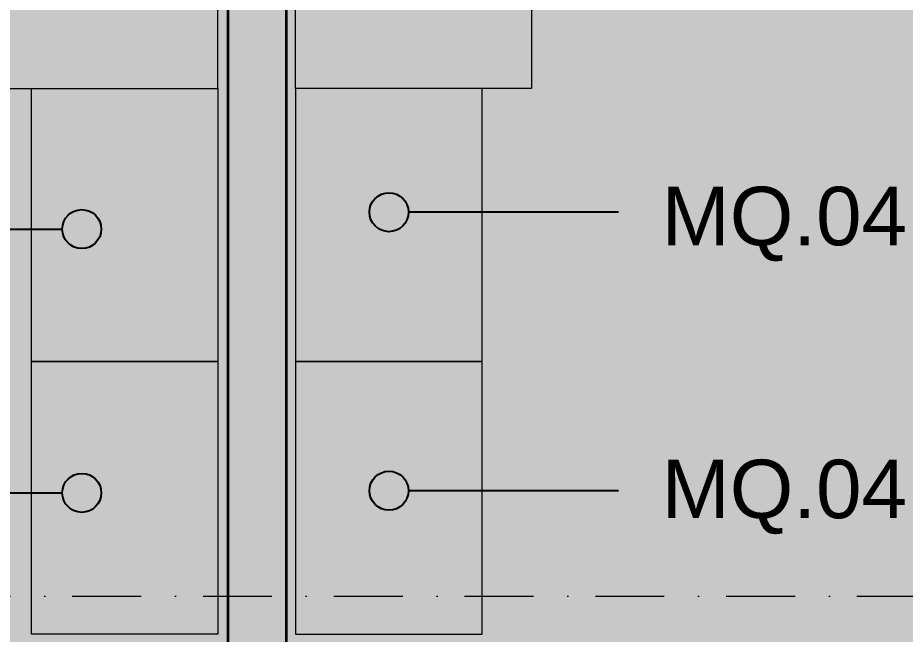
# Model space of a CAD drawing. Header units: millimetres. Extents: x -14278 to 103595, y -22378 to 34603.
# Drawn here: x 85720 to 87995, y -5315 to -3734 of the extents above; entities that cross this region are included whole.
import ezdxf
from ezdxf.enums import TextEntityAlignment as Align

# ---------------------------------------------------------------- set-up
doc = ezdxf.new("R2010")
doc.units = ezdxf.units.MM
doc.header["$MEASUREMENT"] = 0
doc.linetypes.add('Dot & Dashed', pattern=[335.138881, 176.388884, -88.194442, 0, -70.555556])
for name, color, linetype in [('A-Zz_20_10_90-T_TextFFEInternal', 7, 'Continuous'), ('NewA-Ee_25_10-M_WallsInternal', 7, 'Continuous'), ('NewA-Ee_30_40-M_Floors', 7, 'Continuous'), ('NewA-Ee_40_20-M_GeneralFFAndEInternalMovable', 7, 'Continuous'), ('NewA-SL-M_SpacesInternal', 7, 'Continuous'), ('NewA-Ss_30_25-M_CeilingAndSoffitSystems', 7, 'Continuous'), ('NewA-Zz_20_10_90-T_TextFFEInternal', 7, 'Continuous'), ('NewA-Zz_35_40_80-M_GridStructural', 7, 'Continuous'), ('NewA-Zz_50_90_00-M_GrossInternal', 7, 'Continuous')]:
    doc.layers.add(name, color=color, linetype=linetype)
doc.styles.add('GENERATED_STYLE_1', font='')
doc.styles.get('GENERATED_STYLE_1').set_extended_font_data('Arial')

# ---------------------------------------------------------------- blocks, each defined once
blk = doc.blocks.new('Slab_29_2', base_point=(94289.5, -11216.8))
at = {"layer": 'NewA-Ee_30_40-M_Floors', "linetype": 'Continuous', "lineweight": 13}
blk.add_hatch(color=254, dxfattribs=at).paths.add_polyline_path([(94289.5, -11216.8), (94289.5, -4919.6), (96739.2, -4919.6), (96739.2, -2667.5), (62189.8, -2667.5), (62189.8, -11216.8)])
blk = doc.blocks.new('BEDROOM_211_34_2', base_point=(83914.8, -3202.3))
at = {"layer": 'NewA-SL-M_SpacesInternal', "color": 253, "linetype": 'Continuous', "lineweight": 13}
blk.add_line((86258.6, -6469.7), (86258.6, -2667.5), dxfattribs=at)
at = {"layer": 'NewA-SL-M_SpacesInternal', "color": 5, "lineweight": 70, "style": 'GENERATED_STYLE_1'}
for tag, height, p in [('ROOM_NAME', 200, (83914.8, -2894.4)), ('ROOM_NUMBER', 150, (83914.8, -3197.3)), ('adj_text', 150, (83914.8, -3433))]:
    blk.add_attdef(tag, text='', height=height, dxfattribs=at).set_placement(p, align=Align.TOP_CENTER)
blk = doc.blocks.new('BEDROOM_213_35_2', base_point=(88695.4, -3202.3))
at = {"layer": 'NewA-SL-M_SpacesInternal', "color": 253, "linetype": 'Continuous', "lineweight": 13}
blk.add_line((86408.6, -2667.5), (86408.6, -6469.7), dxfattribs=at)
at = {"layer": 'NewA-SL-M_SpacesInternal', "color": 5, "lineweight": 70, "style": 'GENERATED_STYLE_1'}
for tag, height, p in [('ROOM_NAME', 200, (88695.4, -2894.4)), ('ROOM_NUMBER', 150, (88695.4, -3197.3)), ('adj_text', 150, (88695.4, -3433))]:
    blk.add_attdef(tag, text='', height=height, dxfattribs=at).set_placement(p, align=Align.TOP_CENTER)
blk = doc.blocks.new('Slab_43_2', base_point=(82428.5, -2667.5))
at = {"layer": 'NewA-Ss_30_25-M_CeilingAndSoffitSystems', "linetype": 'Continuous', "lineweight": 0}
blk.add_hatch(color=255, dxfattribs=at).paths.add_polyline_path([(82428.5, -2667.5), (82428.5, -6469.7), (84201.2, -6469.7), (84201.2, -9621.9), (85432.5, -9621.9), (85432.5, -6469.7), (86258.6, -6469.7), (86258.6, -2667.5)])
at = {"layer": 'NewA-Ss_30_25-M_CeilingAndSoffitSystems', "color": 6, "linetype": 'Continuous', "lineweight": 13, "flags": 128}
blk.add_lwpolyline([(82428.5, -2667.5), (82428.5, -6469.7), (84201.2, -6469.7), (84201.2, -9621.9), (85432.5, -9621.9), (85432.5, -6469.7), (86258.6, -6469.7), (86258.6, -2667.5)], close=True, dxfattribs=at)
blk = doc.blocks.new('Slab_44_2', base_point=(86408.6, -2667.5))
at = {"layer": 'NewA-Ss_30_25-M_CeilingAndSoffitSystems', "linetype": 'Continuous', "lineweight": 0}
blk.add_hatch(color=255, dxfattribs=at).paths.add_polyline_path([(86408.6, -2667.5), (86408.6, -6670.9), (87235.1, -6670.9), (87235.1, -9621.9), (88468.9, -9621.9), (88468.9, -6670.9), (90236.5, -6670.9), (90236.5, -2667.5)])
at = {"layer": 'NewA-Ss_30_25-M_CeilingAndSoffitSystems', "color": 6, "linetype": 'Continuous', "lineweight": 13, "flags": 128}
blk.add_lwpolyline([(86408.6, -2667.5), (86408.6, -6670.9), (87235.1, -6670.9), (87235.1, -9621.9), (88468.9, -9621.9), (88468.9, -6670.9), (90236.5, -6670.9), (90236.5, -2667.5)], close=True, dxfattribs=at)
blk = doc.blocks.new('Wall_80_2', base_point=(86258.6, -2667.5))
at = {"layer": 'NewA-Ee_25_10-M_WallsInternal', "linetype": 'Continuous', "lineweight": 13}
blk.add_hatch(color=6, dxfattribs=at).paths.add_polyline_path([(86258.6, -6469.7), (86408.6, -6469.7), (86408.6, -2667.5), (86258.6, -2667.5)])
at = {"layer": 'NewA-Ee_25_10-M_WallsInternal', "color": 92, "linetype": 'Continuous', "lineweight": 35, "flags": 128}
for points in [[(86258.6, -2667.5), (86258.6, -6469.7)], [(86408.6, -6469.7), (86408.6, -2667.5)]]:
    blk.add_lwpolyline(points, dxfattribs=at)
blk = doc.blocks.new('Standard grid marker_2')
at = {"layer": 'NewA-Zz_35_40_80-M_GridStructural', "color": 6, "linetype": 'Dot & Dashed', "lineweight": 13}
blk.add_line((1000, 0), (40175.6, 0), dxfattribs=at)
at = {"layer": 'NewA-Zz_35_40_80-M_GridStructural', "style": 'GENERATED_STYLE_1'}
blk.add_attdef('AC_MarkerText_1', text='', height=250, dxfattribs=at).set_placement((41425.6, 14.3), align=Align.MIDDLE_CENTER)
blk = doc.blocks.new('Office Desk Rect 19')
at = {"layer": 'NewA-Ee_40_20-M_GeneralFFAndEInternalMovable', "color": 1, "linetype": 'Continuous', "lineweight": 18}
for p, q in [((1058.8625, 604.8375), (0, 604.8375)), ((0, 604.8375), (0, 0)), ((1058.8625, 0), (1058.8625, 604.8375)), ((0, 0), (1058.8625, 0))]:
    blk.add_line(p, q, dxfattribs=at)
blk = doc.blocks.new('Credenza 19_2')
at = {"layer": 'NewA-Ee_40_20-M_GeneralFFAndEInternalMovable', "color": 1, "linetype": 'Continuous', "lineweight": 18}
for p, q in [((700, 478.4), (0, 478.4)), ((0, 478.4), (0, 0)), ((700, 0), (700, 478.4)), ((0, 0), (700, 0))]:
    blk.add_line(p, q, dxfattribs=at)
blk = doc.blocks.new('Line_85_2', base_point=(87259.9, -4232.7))
at = {"layer": 'NewA-Zz_20_10_90-T_TextFFEInternal', "linetype": 'Continuous'}
blk.add_hatch(color=256, dxfattribs=at).paths.add_polyline_path([(86721.3, -4232.7), (86717.5, -4213.5), (86706.6, -4197.3), (86690.4, -4186.5), (86671.3, -4182.7), (86652.1, -4186.5), (86635.9, -4197.3), (86625.1, -4213.5), (86621.3, -4232.7), (86625.1, -4251.8), (86635.9, -4268), (86652.1, -4278.9), (86671.3, -4282.7), (86690.4, -4278.9), (86706.6, -4268), (86717.5, -4251.8)])
blk.add_line((87259.9, -4232.7), (86721.3, -4232.7), dxfattribs=at)
blk.add_circle((86671.3, -4232.7), 50, dxfattribs=at)
blk = doc.blocks.new('Line_86_2', base_point=(87259.9, -4947.1))
at = {"layer": 'NewA-Zz_20_10_90-T_TextFFEInternal', "linetype": 'Continuous'}
blk.add_hatch(color=256, dxfattribs=at).paths.add_polyline_path([(86721.3, -4947.1), (86717.5, -4928), (86706.6, -4911.7), (86690.4, -4900.9), (86671.3, -4897.1), (86652.1, -4900.9), (86635.9, -4911.7), (86625.1, -4928), (86621.3, -4947.1), (86625.1, -4966.2), (86635.9, -4982.4), (86652.1, -4993.3), (86671.3, -4997.1), (86690.4, -4993.3), (86706.6, -4982.4), (86717.5, -4966.2)])
blk.add_line((87259.9, -4947.1), (86721.3, -4947.1), dxfattribs=at)
blk.add_circle((86671.3, -4947.1), 50, dxfattribs=at)
blk = doc.blocks.new('Line_116_2', base_point=(85478.1, -4276))
at = {"layer": 'NewA-Zz_20_10_90-T_TextFFEInternal', "linetype": 'Continuous'}
blk.add_hatch(color=256, dxfattribs=at).paths.add_polyline_path([(85934, -4276), (85930.2, -4256.9), (85919.4, -4240.7), (85903.2, -4229.9), (85884, -4226), (85864.9, -4229.9), (85848.7, -4240.7), (85837.9, -4256.9), (85834, -4276), (85837.9, -4295.2), (85848.7, -4311.4), (85864.9, -4322.2), (85884, -4326), (85903.2, -4322.2), (85919.4, -4311.4), (85930.2, -4295.2)])
blk.add_line((85478.1, -4276), (85834, -4276), dxfattribs=at)
blk.add_circle((85884, -4276), 50, dxfattribs=at)
blk = doc.blocks.new('Line_117_2', base_point=(85406, -4952.6))
at = {"layer": 'NewA-Zz_20_10_90-T_TextFFEInternal', "linetype": 'Continuous'}
blk.add_hatch(color=256, dxfattribs=at).paths.add_polyline_path([(85934, -4952.6), (85930.2, -4933.5), (85919.4, -4917.2), (85903.2, -4906.4), (85884, -4902.6), (85864.9, -4906.4), (85848.7, -4917.2), (85837.9, -4933.5), (85834, -4952.6), (85837.9, -4971.7), (85848.7, -4987.9), (85864.9, -4998.8), (85884, -5002.6), (85903.2, -4998.8), (85919.4, -4987.9), (85930.2, -4971.7)])
blk.add_line((85406, -4952.6), (85834, -4952.6), dxfattribs=at)
blk.add_circle((85884, -4952.6), 50, dxfattribs=at)
blk = doc.blocks.new('Label_184_2', base_point=(87259.9, -4783.2))
at = {"layer": 'A-Zz_20_10_90-T_TextFFEInternal', "insert": (87684.9, -4867.5), "char_height": 150, "attachment_point": 2, "style": 'GENERATED_STYLE_1'}
blk.add_mtext('\\fArial|b0|i0|c0|p34;MQ.04\\fArial|b0|i0|c0|p34;\\fArial|b0|i0|c0|p34;\\fArial|b0|i0|c0|p34;\\fArial|b0|i0|c0|p34;\\fArial|b0|i0|c0|p34;\\fArial|b0|i0|c0|p34;\\fArial|b0|i0|c0|p34;\\fArial|b0|i0|c0|p34;\\fArial|b0|i0|c0|p34;\\fArial|b0|i0|c0|p34;\\fArial|b0|i0|c0|p34;\\fArial|b0|i0|c0|p34;\\fArial|b0|i0|c0|p34;\\fArial|b0|i0|c0|p34;\\fArial|b0|i0|c0|p34;\\fArial|b0|i0|c0|p34;\\fArial|b0|i0|c0|p34;\\fArial|b0|i0|c0|p34;\\fArial|b0|i0|c0|p34;\\fArial|b0|i0|c0|p34;\\fArial|b0|i0|c0|p34;\\fArial|b0|i0|c0|p34;\\fArial|b0|i0|c0|p34;\\fArial|b0|i0|c0|p34;\\fArial|b0|i0|c0|p34;\\fArial|b0|i0|c0|p34;\\fArial|b0|i0|c0|p34;\\fArial|b0|i0|c0|p34;\\fArial|b0|i0|c0|p34;}', dxfattribs=at)
blk = doc.blocks.new('Label_185_2', base_point=(87259.9, -4083.2))
at = {"layer": 'A-Zz_20_10_90-T_TextFFEInternal', "insert": (87684.9, -4167.5), "char_height": 150, "attachment_point": 2, "style": 'GENERATED_STYLE_1'}
blk.add_mtext('\\fArial|b0|i0|c0|p34;MQ.04\\fArial|b0|i0|c0|p34;\\fArial|b0|i0|c0|p34;\\fArial|b0|i0|c0|p34;\\fArial|b0|i0|c0|p34;\\fArial|b0|i0|c0|p34;\\fArial|b0|i0|c0|p34;\\fArial|b0|i0|c0|p34;\\fArial|b0|i0|c0|p34;\\fArial|b0|i0|c0|p34;\\fArial|b0|i0|c0|p34;\\fArial|b0|i0|c0|p34;\\fArial|b0|i0|c0|p34;\\fArial|b0|i0|c0|p34;\\fArial|b0|i0|c0|p34;\\fArial|b0|i0|c0|p34;\\fArial|b0|i0|c0|p34;\\fArial|b0|i0|c0|p34;\\fArial|b0|i0|c0|p34;\\fArial|b0|i0|c0|p34;\\fArial|b0|i0|c0|p34;\\fArial|b0|i0|c0|p34;\\fArial|b0|i0|c0|p34;\\fArial|b0|i0|c0|p34;\\fArial|b0|i0|c0|p34;\\fArial|b0|i0|c0|p34;\\fArial|b0|i0|c0|p34;\\fArial|b0|i0|c0|p34;\\fArial|b0|i0|c0|p34;\\fArial|b0|i0|c0|p34;}', dxfattribs=at)

msp = doc.modelspace()

# ---------------------------------------------------------------- hatches: boundary and pattern name
at = {"layer": 'NewA-Zz_50_90_00-M_GrossInternal', "linetype": 'Continuous', "lineweight": 140}
msp.add_hatch(color=1, dxfattribs=at).paths.add_polyline_path([(62189.8, -2667.5), (96739.2, -2667.5), (96739.2, -11067), (67539.2, -11067), (67539.2, -15617), (64089.8, -15617), (64089.8, -11067), (62189.8, -11067)])

# ---------------------------------------------------------------- block references
at = {"layer": 'A-Zz_20_10_90-T_TextFFEInternal', "color": 6, "linetype": 'Continuous', "lineweight": 13}
for name, p in [('Label_185_2', (87259.9, -4083.2)), ('Label_184_2', (87259.9, -4783.2))]:
    msp.add_blockref(name, p, dxfattribs=at)
at = {"layer": 'NewA-Ee_25_10-M_WallsInternal', "color": 92, "lineweight": 35}
msp.add_blockref('Wall_80_2', (86258.6, -2667.5), dxfattribs=at)
at = {"layer": 'NewA-Ee_30_40-M_Floors', "color": 6, "linetype": 'Continuous', "lineweight": 13}
msp.add_blockref('Slab_29_2', (94289.5, -11216.8), dxfattribs=at)
at = {"layer": 'NewA-Ee_40_20-M_GeneralFFAndEInternalMovable', "color": 6, "linetype": 'Continuous', "lineweight": 13, "zscale": 1000}
for name, p, rotation in [('Office Desk Rect 19', (85628.1, -2856.5), 270), ('Credenza 19_2', (86910.4, -4615.3), 90), ('Credenza 19_2', (86910.4, -5315.3), 90)]:
    msp.add_blockref(name, p, dxfattribs=dict(at, rotation=rotation))
at = {"layer": 'NewA-Ee_40_20-M_GeneralFFAndEInternalMovable', "color": 6, "linetype": 'Continuous', "lineweight": 13, "xscale": -1, "zscale": 1000}
for name, p, rotation in [('Office Desk Rect 19', (87036.9, -2856.5), 90), ('Credenza 19_2', (85754.6, -4615.3), 270), ('Credenza 19_2', (85754.6, -5315.3), 270)]:
    msp.add_blockref(name, p, dxfattribs=dict(at, rotation=rotation))
at = {"layer": 'NewA-SL-M_SpacesInternal', "linetype": 'Continuous'}
for name, p in [('BEDROOM_211_34_2', (83914.8, -3202.3)), ('BEDROOM_213_35_2', (88695.4, -3202.3))]:
    msp.add_blockref(name, p, dxfattribs=at)
at = {"layer": 'NewA-Ss_30_25-M_CeilingAndSoffitSystems', "color": 6, "linetype": 'Continuous', "lineweight": 13}
for name, p in [('Slab_43_2', (82428.5, -2667.5)), ('Slab_44_2', (86408.6, -2667.5))]:
    msp.add_blockref(name, p, dxfattribs=at)
at = {"layer": 'NewA-Zz_20_10_90-T_TextFFEInternal', "linetype": 'Continuous'}
for name, p in [('Line_85_2', (87259.9, -4232.7)), ('Line_116_2', (85478.1, -4276)), ('Line_117_2', (85406, -4952.6)), ('Line_86_2', (87259.9, -4947.1))]:
    msp.add_blockref(name, p, dxfattribs=at)
at = {"layer": 'NewA-Zz_35_40_80-M_GridStructural', "color": 1, "linetype": 'Continuous', "lineweight": 18, "zscale": 1000}
msp.add_blockref('Standard grid marker_2', (60387.2, -5217.3), dxfattribs=at)

doc.saveas('drawing.dxf')
